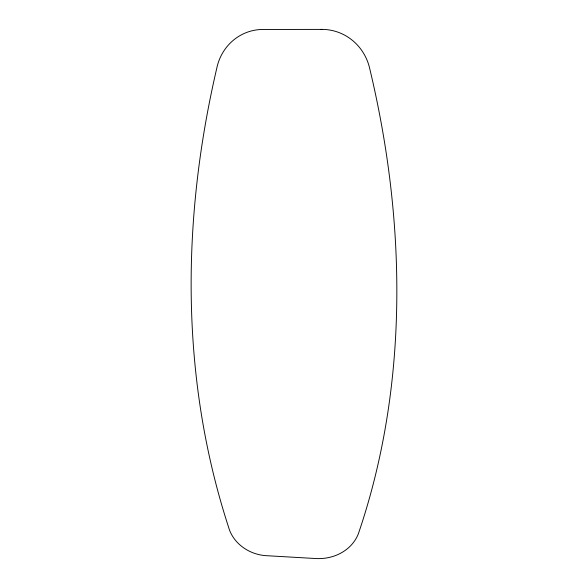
<?xml version="1.0" encoding="UTF-8"?>
<svg xmlns="http://www.w3.org/2000/svg" width="588" height="588" viewBox="0 0 588 588"><rect width="100%" height="100%" fill="white"/><g stroke="black" fill="none" stroke-linecap="round" stroke-linejoin="round"><path stroke-width="0.88" d="M322.048 29.4L263.336 29.466A50.127 47.9 80.4 0 0 216.685 68.605A1358.434 972.148 -31.7 0 0 228.497 526.921A39.175 34.207 15.6 0 0 267.76 555.763L316.248 558.563A44.776 39.256 11.7 0 0 358.254 534.073A977.462 725.79 50.6 0 0 369.845 69.105A51.193 49.363 -85.9 0 0 320.997 29.4"/></g></svg>
